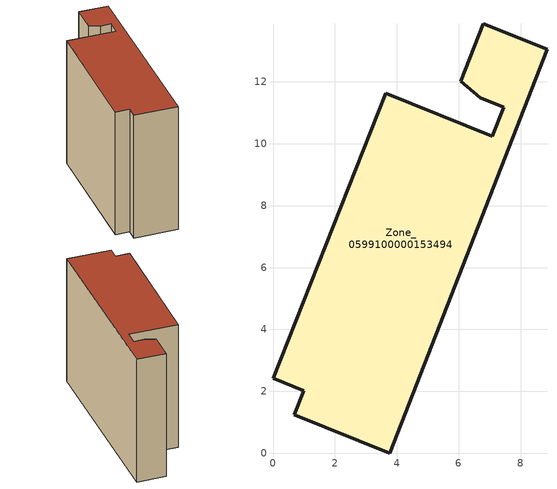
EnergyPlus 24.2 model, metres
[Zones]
Zone_0599100000153494
 floor ground (C_G): 0.68,1.24 1,2.03 0,2.42 3.64,11.63 7.09,10.25 7.46,11.18 6.69,11.48 6.06,12.02 6.8,13.88 8.85,13.05 3.77,0 z3.97
 wall outside (C_F): 1,2.03 0.68,1.24 3.77,0 8.85,13.05 6.8,13.88 6.06,12.02 6.69,11.48 7.46,11.18 7.09,10.25 3.64,11.63 0,2.42 1,2.03 z3.97:14.26
 roof outside (C_R): 6.69,11.48 7.46,11.18 7.09,10.25 3.64,11.63 0,2.42 1,2.03 0.68,1.24 3.77,0 8.85,13.05 6.8,13.88 6.06,12.02 z14.26
[BUILDING]
Pand.0599100000153494: North Axis=0; Terrain=City; Loads Convergence Tolerance Value=0.04; Temperature Convergence Tolerance Value=0.4; Solar Distribution=FullExterior; Maximum Number of Warmup Days=25; Minimum Number of Warmup Days=1
[Site:Location]
Rotterdam.The.Hague.AP_ZH_NLD Design_Conditions: Latitude=51.96; Longitude=4.45; Time Zone=1; Elevation=-4.5
[SITE:GROUNDTEMPERATURE:BUILDINGSURFACE]
18, 18, 18, 18, 18, 18, 18, 18, 18, 18, 18, 18
[MATERIAL] Thermal Absorptance=0.9; Solar Absorptance=0.7; Visible Absorptance=0.7
Name | Roughness | Thickness | Conductivity | Density | Specific Heat
G.TI.1975-1991 | MediumSmooth | 0.15 | 0.288461 | 540 | 1210
F.TI.1975-1991 | Rough | 0.3 | 0.230769 | 1920 | 840
R.TI.1975-1991 | MediumRough | 0.2 | 0.153846 | 1500 | 1000
[CONSTRUCTION]
C_G: G.TI.1975-1991
C_F: F.TI.1975-1991
C_R: R.TI.1975-1991
[ZONE]
Zone_0599100000153494: Type=1; Multiplier=1; Ceiling Height=Autocalculate; Volume=Autocalculate; Floor Area=autocalculate; Part of Total Floor Area=Yes
[ZONEINFILTRATION:DESIGNFLOWRATE]
Infil_Zone_0599100000153494: Zone or ZoneList or Space or SpaceList=Zone_0599100000153494; Schedule=AlwaysOn; Design Flow Rate Calculation Method=Flow/Area; Flow Rate per Floor Area=0.003; Constant Term Coefficient=1; Temperature Term Coefficient=0; Velocity Term Coefficient=0; Velocity Squared Term Coefficient=0
[HVACTEMPLATE:ZONE:IDEALLOADSAIRSYSTEM]
Zone_0599100000153494: Maximum Heating Supply Air Temperature=50; Minimum Cooling Supply Air Temperature=13; Maximum Heating Supply Air Humidity Ratio=0.0156; Minimum Cooling Supply Air Humidity Ratio=0.0077; Heating Limit=NoLimit; Cooling Limit=NoLimit; Dehumidification Control Type=ConstantSensibleHeatRatio; Cooling Sensible Heat Ratio=0.7; Dehumidification Setpoint=60; Humidification Control Type=None; Humidification Setpoint=30; Outdoor Air Method=None; Outdoor Air Flow Rate per Person=0.00944; Outdoor Air Flow Rate per Zone Floor Area=0; Outdoor Air Flow Rate per Zone=0; Demand Controlled Ventilation Type=None; Outdoor Air Economizer Type=NoEconomizer; Heat Recovery Type=None; Sensible Heat Recovery Effectiveness=0.7; Latent Heat Recovery Effectiveness=0.65
[ZONECONTROL:THERMOSTAT]
ThermostatControl_Zone_0599100000153494: Zone or ZoneList=Zone_0599100000153494; Control Type Schedule=DualSetpointControlType; Control 1=Thermostat_Zone_0599100000153494; Temperature Difference Between Cutout And Setpoint=0
[THERMOSTATSETPOINT:DUALSETPOINT]
Thermostat_Zone_0599100000153494: Heating Setpoint Temperature Schedule=HeatingSetpoint_Zone_0599100000153494; Cooling Setpoint Temperature Schedule=CoolingSetpoint_Zone_0599100000153494
[SCHEDULE:COMPACT]
HeatingSetpoint_Zone_0599100000153494: Through: 12/31, For: AllDays, Until: 24:00, 21
CoolingSetpoint_Zone_0599100000153494: Through: 12/31, For: AllDays, Until: 24:00, 24
DualSetpointControlType: Through: 12/31, For: AllDays, Until: 24:00, 4
AlwaysOn: Through: 12/31, For: AllDays, Until: 24:00, 1
